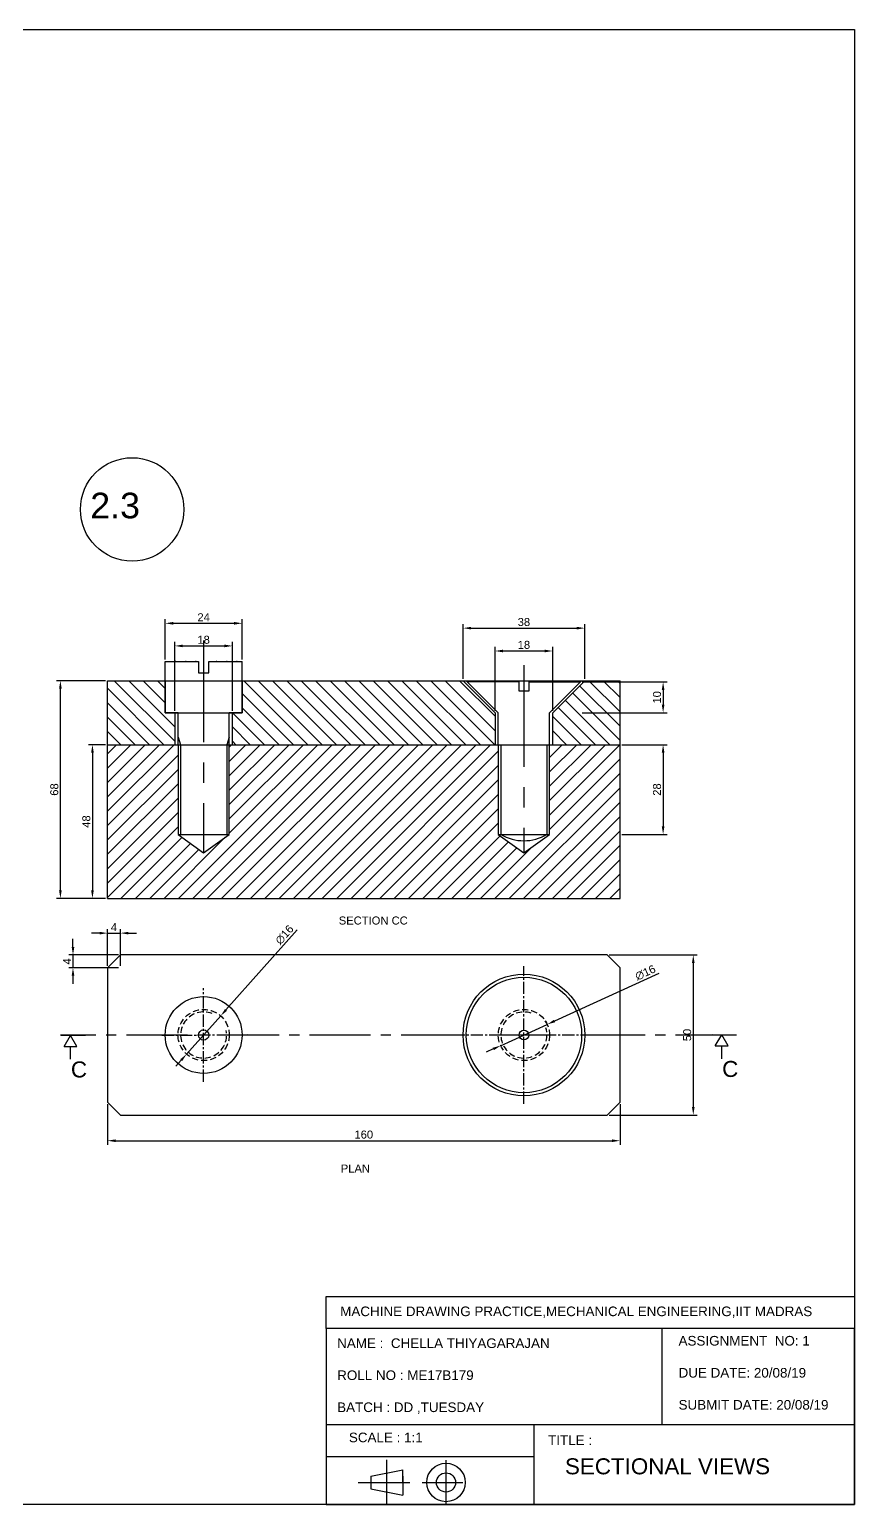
# Model space of a CAD drawing. Header units: millimetres. Extents: x 3067 to 6578, y 1382 to 1935.
# Drawn here: x 4952.1 to 5209.7, y 1474.3 to 1935 of the extents above; entities that cross this region are included whole.
import ezdxf

# ---------------------------------------------------------------- set-up
doc = ezdxf.new("R2010")
doc.units = ezdxf.units.MM
for name, pattern in [('CENTER', [50.8, 31.75, -6.35, 6.35, -6.35]), ('CENTER2', [28.575, 19.05, -3.175, 3.175, -3.175]), ('HIDDEN', [9.525, 6.35, -3.175])]:
    doc.linetypes.add(name, pattern=pattern)
doc.styles.get("Standard").update_dxf_attribs({"font": 'arial.ttf'})
doc.dimstyles.new('chella', dxfattribs={"dimtxt": 2.5, "dimasz": 2.5, "dimexe": 1.25, "dimexo": 0.625, "dimtad": 1, "dimdec": 0, "dimtxsty": 'Standard', "dimcen": 2.5, "dimclrd": 3, "dimclre": 3, "dimclrt": 4, "dimadec": 0, "dimazin": 0, "dimtfac": 1, "dimtdec": 0, "dimtmove": 0, "dimatfit": 3, "dimfxl": 1, "dimarcsym": 0})

# ---------------------------------------------------------------- blocks, each defined once
blk = doc.blocks.new('*D75')
at = {"color": 3, "lineweight": -2, "transparency": 16777216}
for p, q in [((4994.48, 1738.26), (4994.48, 1750.81)), ((5018.48, 1738.26), (5018.48, 1750.81)), ((4996.98, 1749.56), (5015.98, 1749.56))]:
    blk.add_line(p, q, dxfattribs=at)
at = {"color": 3, "transparency": 16777216}
for points in [[(4996.98, 1749.98), (4996.98, 1749.14), (4994.48, 1749.56)], [(5015.98, 1749.98), (5015.98, 1749.14), (5018.48, 1749.56)]]:
    blk.add_solid(points, dxfattribs=at)
at = {"layer": 'Defpoints', "color": 0, "transparency": 16777216}
for p in [(5018.48, 1749.56), (4994.48, 1737.64), (5018.48, 1737.64)]:
    blk.add_point(p, dxfattribs=at)
at = {"color": 4, "transparency": 16777216, "insert": (5006.48, 1751.44), "char_height": 2.5, "attachment_point": 5}
blk.add_mtext('24', dxfattribs=at)
blk = doc.blocks.new('*D76')
at = {"color": 3, "lineweight": -2, "transparency": 16777216}
for p, q in [((4997.48, 1722.26), (4997.48, 1743.75)), ((4999.98, 1742.5), (5012.98, 1742.5)), ((5015.48, 1722.26), (5015.48, 1743.75))]:
    blk.add_line(p, q, dxfattribs=at)
at = {"color": 3, "transparency": 16777216}
for points in [[(4999.98, 1742.91), (4999.98, 1742.08), (4997.48, 1742.5)], [(5012.98, 1742.91), (5012.98, 1742.08), (5015.48, 1742.5)]]:
    blk.add_solid(points, dxfattribs=at)
at = {"layer": 'Defpoints', "color": 0, "transparency": 16777216}
for p in [(5015.48, 1742.5), (4997.48, 1721.64), (5015.48, 1721.64)]:
    blk.add_point(p, dxfattribs=at)
at = {"color": 4, "transparency": 16777216, "insert": (5006.48, 1744.4), "char_height": 2.5, "attachment_point": 5}
blk.add_mtext('18', dxfattribs=at)
blk = doc.blocks.new('*D77')
at = {"color": 3, "lineweight": -2, "transparency": 16777216}
for p, q in [((4975.85, 1731.64), (4960.51, 1731.64)), ((4961.76, 1666.14), (4961.76, 1729.14)), ((4975.85, 1663.64), (4960.51, 1663.64))]:
    blk.add_line(p, q, dxfattribs=at)
at = {"color": 3, "transparency": 16777216}
for points in [[(4961.35, 1729.14), (4962.18, 1729.14), (4961.76, 1731.64)], [(4961.35, 1666.14), (4962.18, 1666.14), (4961.76, 1663.64)]]:
    blk.add_solid(points, dxfattribs=at)
at = {"layer": 'Defpoints', "color": 0, "transparency": 16777216}
for p in [(4961.76, 1731.64), (4976.48, 1731.64), (4976.48, 1663.64)]:
    blk.add_point(p, dxfattribs=at)
at = {"color": 4, "transparency": 16777216, "insert": (4959.86, 1697.64), "char_height": 2.5, "attachment_point": 5, "rotation": 90}
blk.add_mtext('68', dxfattribs=at)
blk = doc.blocks.new('*D78')
at = {"color": 3, "lineweight": -2, "transparency": 16777216}
for p, q in [((4975.85, 1711.64), (4970.51, 1711.64)), ((4971.76, 1709.14), (4971.76, 1666.14)), ((4975.85, 1663.64), (4970.51, 1663.64))]:
    blk.add_line(p, q, dxfattribs=at)
at = {"color": 3, "transparency": 16777216}
for points in [[(4971.35, 1709.14), (4972.18, 1709.14), (4971.76, 1711.64)], [(4971.35, 1666.14), (4972.18, 1666.14), (4971.76, 1663.64)]]:
    blk.add_solid(points, dxfattribs=at)
at = {"layer": 'Defpoints', "color": 0, "transparency": 16777216}
for p in [(4976.48, 1711.64), (4971.76, 1663.64), (4976.48, 1663.64)]:
    blk.add_point(p, dxfattribs=at)
at = {"color": 4, "transparency": 16777216, "insert": (4969.86, 1687.64), "char_height": 2.5, "attachment_point": 5, "rotation": 90}
blk.add_mtext('48', dxfattribs=at)
blk = doc.blocks.new('*D79')
at = {"color": 3, "lineweight": -2, "transparency": 16777216}
for p, q in [((5124.7, 1731.24), (5151.19, 1731.24)), ((5149.94, 1728.74), (5149.94, 1724.14)), ((5124.7, 1721.64), (5151.19, 1721.64))]:
    blk.add_line(p, q, dxfattribs=at)
at = {"color": 3, "transparency": 16777216}
for points in [[(5149.52, 1728.74), (5150.36, 1728.74), (5149.94, 1731.24)], [(5149.52, 1724.14), (5150.36, 1724.14), (5149.94, 1721.64)]]:
    blk.add_solid(points, dxfattribs=at)
at = {"layer": 'Defpoints', "color": 0, "transparency": 16777216}
for p in [(5124.08, 1731.24), (5124.08, 1721.64), (5149.94, 1721.64)]:
    blk.add_point(p, dxfattribs=at)
at = {"color": 4, "transparency": 16777216, "insert": (5148.04, 1726.44), "char_height": 2.5, "attachment_point": 5, "rotation": 90}
blk.add_mtext('10', dxfattribs=at)
blk = doc.blocks.new('*D80')
at = {"color": 3, "lineweight": -2, "transparency": 16777216}
for p, q in [((5137.1, 1711.64), (5151.19, 1711.64)), ((5149.94, 1709.14), (5149.94, 1686.14)), ((5137.1, 1683.64), (5151.19, 1683.64))]:
    blk.add_line(p, q, dxfattribs=at)
at = {"color": 3, "transparency": 16777216}
for points in [[(5149.52, 1709.14), (5150.36, 1709.14), (5149.94, 1711.64)], [(5149.52, 1686.14), (5150.36, 1686.14), (5149.94, 1683.64)]]:
    blk.add_solid(points, dxfattribs=at)
at = {"layer": 'Defpoints', "color": 0, "transparency": 16777216}
for p in [(5136.48, 1711.64), (5136.48, 1683.64), (5149.94, 1683.64)]:
    blk.add_point(p, dxfattribs=at)
at = {"color": 4, "transparency": 16777216, "insert": (5148.04, 1697.64), "char_height": 2.5, "attachment_point": 5, "rotation": 90}
blk.add_mtext('28', dxfattribs=at)
blk = doc.blocks.new('*D81')
at = {"color": 3, "lineweight": -2, "transparency": 16777216}
for p, q in [((5087.48, 1732.26), (5087.48, 1749.3)), ((5089.98, 1748.05), (5122.98, 1748.05)), ((5125.48, 1732.26), (5125.48, 1749.3))]:
    blk.add_line(p, q, dxfattribs=at)
at = {"color": 3, "transparency": 16777216}
for points in [[(5089.98, 1748.46), (5089.98, 1747.63), (5087.48, 1748.05)], [(5122.98, 1748.46), (5122.98, 1747.63), (5125.48, 1748.05)]]:
    blk.add_solid(points, dxfattribs=at)
at = {"layer": 'Defpoints', "color": 0, "transparency": 16777216}
for p in [(5125.48, 1748.05), (5087.48, 1731.64), (5125.48, 1731.64)]:
    blk.add_point(p, dxfattribs=at)
at = {"color": 4, "transparency": 16777216, "insert": (5106.48, 1749.95), "char_height": 2.5, "attachment_point": 5}
blk.add_mtext('38', dxfattribs=at)
blk = doc.blocks.new('*D82')
at = {"color": 3, "lineweight": -2, "transparency": 16777216}
for p, q in [((5097.48, 1722.26), (5097.48, 1742.16)), ((5115.48, 1722.26), (5115.48, 1742.16)), ((5099.98, 1740.91), (5112.98, 1740.91))]:
    blk.add_line(p, q, dxfattribs=at)
at = {"color": 3, "transparency": 16777216}
for points in [[(5099.98, 1741.33), (5099.98, 1740.49), (5097.48, 1740.91)], [(5112.98, 1741.33), (5112.98, 1740.49), (5115.48, 1740.91)]]:
    blk.add_solid(points, dxfattribs=at)
at = {"layer": 'Defpoints', "color": 0, "transparency": 16777216}
for p in [(5115.48, 1740.91), (5097.48, 1721.64), (5115.48, 1721.64)]:
    blk.add_point(p, dxfattribs=at)
at = {"color": 4, "transparency": 16777216, "insert": (5106.48, 1742.81), "char_height": 2.5, "attachment_point": 5}
blk.add_mtext('18', dxfattribs=at)
blk = doc.blocks.new('*D83')
at = {"color": 3, "lineweight": -2, "transparency": 16777216}
for p, q in [((5148.65, 1640.22), (5116.03, 1625.33)), ((5099.2, 1617.64), (5113.76, 1624.29)), ((5096.93, 1616.61), (5094.65, 1615.57))]:
    blk.add_line(p, q, dxfattribs=at)
blk.add_arc((5106.48, 1620.97), 8, 22.5526, 33.4862, dxfattribs=at)
at = {"color": 3, "transparency": 16777216}
for points in [[(5115.86, 1625.71), (5116.2, 1624.95), (5113.76, 1624.29)], [(5096.75, 1616.99), (5097.1, 1616.23), (5099.2, 1617.64)]]:
    blk.add_solid(points, dxfattribs=at)
at = {"layer": 'Defpoints', "color": 0, "transparency": 16777216}
for p in [(5113.76, 1624.29), (5099.2, 1617.64)]:
    blk.add_point(p, dxfattribs=at)
at = {"color": 4, "transparency": 16777216, "insert": (5144.4, 1640.44), "char_height": 2.5, "attachment_point": 5, "rotation": 24.5337}
blk.add_mtext('∅16', dxfattribs=at)
blk = doc.blocks.new('*D84')
at = {"color": 3, "lineweight": -2, "transparency": 16777216}
for p, q in [((5035.71, 1653.79), (5013.46, 1628.81)), ((5001.16, 1614.99), (5011.8, 1626.94)), ((4999.49, 1613.13), (4997.83, 1611.26))]:
    blk.add_line(p, q, dxfattribs=at)
at = {"color": 3, "transparency": 16777216}
for points in [[(5013.15, 1629.08), (5013.77, 1628.53), (5011.8, 1626.94)], [(4999.18, 1613.4), (4999.8, 1612.85), (5001.16, 1614.99)]]:
    blk.add_solid(points, dxfattribs=at)
at = {"layer": 'Defpoints', "color": 0, "transparency": 16777216}
for p in [(5011.8, 1626.94), (5001.16, 1614.99)]:
    blk.add_point(p, dxfattribs=at)
at = {"color": 4, "transparency": 16777216, "insert": (5031.73, 1652.28), "char_height": 2.5, "attachment_point": 5, "rotation": 48.3038}
blk.add_mtext('∅16', dxfattribs=at)
blk = doc.blocks.new('*D85')
at = {"color": 3, "lineweight": -2, "transparency": 16777216}
for p, q in [((4976.48, 1599.34), (4976.48, 1586.71)), ((5136.48, 1599.34), (5136.48, 1586.71)), ((4978.98, 1587.96), (5133.98, 1587.96))]:
    blk.add_line(p, q, dxfattribs=at)
at = {"color": 3, "transparency": 16777216}
for points in [[(4978.98, 1588.37), (4978.98, 1587.54), (4976.48, 1587.96)], [(5133.98, 1588.37), (5133.98, 1587.54), (5136.48, 1587.96)]]:
    blk.add_solid(points, dxfattribs=at)
at = {"layer": 'Defpoints', "color": 0, "transparency": 16777216}
for p in [(4976.48, 1599.97), (5136.48, 1599.97), (5136.48, 1587.96)]:
    blk.add_point(p, dxfattribs=at)
at = {"color": 4, "transparency": 16777216, "insert": (5056.48, 1589.86), "char_height": 2.5, "attachment_point": 5}
blk.add_mtext('160', dxfattribs=at)
blk = doc.blocks.new('*D86')
at = {"color": 3, "lineweight": -2, "transparency": 16777216}
for p, q in [((5133.1, 1645.97), (5160.61, 1645.97)), ((5159.36, 1643.47), (5159.36, 1598.47)), ((5133.1, 1595.97), (5160.61, 1595.97))]:
    blk.add_line(p, q, dxfattribs=at)
at = {"color": 3, "transparency": 16777216}
for points in [[(5158.94, 1643.47), (5159.77, 1643.47), (5159.36, 1645.97)], [(5158.94, 1598.47), (5159.77, 1598.47), (5159.36, 1595.97)]]:
    blk.add_solid(points, dxfattribs=at)
at = {"layer": 'Defpoints', "color": 0, "transparency": 16777216}
for p in [(5132.48, 1645.97), (5132.48, 1595.97), (5159.36, 1595.97)]:
    blk.add_point(p, dxfattribs=at)
at = {"color": 4, "transparency": 16777216, "insert": (5157.45, 1620.97), "char_height": 2.5, "attachment_point": 5, "rotation": 90}
blk.add_mtext('50', dxfattribs=at)
blk = doc.blocks.new('*D87')
at = {"color": 3, "lineweight": -2, "transparency": 16777216}
for p, q in [((4965.69, 1648.47), (4965.69, 1650.97)), ((4979.85, 1645.97), (4964.44, 1645.97)), ((4965.69, 1645.97), (4965.69, 1641.97)), ((4979.85, 1641.97), (4964.44, 1641.97)), ((4965.69, 1639.47), (4965.69, 1636.97))]:
    blk.add_line(p, q, dxfattribs=at)
at = {"color": 3, "transparency": 16777216}
for points in [[(4965.28, 1648.47), (4966.11, 1648.47), (4965.69, 1645.97)], [(4965.28, 1639.47), (4966.11, 1639.47), (4965.69, 1641.97)]]:
    blk.add_solid(points, dxfattribs=at)
at = {"layer": 'Defpoints', "color": 0, "transparency": 16777216}
for p in [(4980.48, 1645.97), (4965.69, 1641.97), (4980.48, 1641.97)]:
    blk.add_point(p, dxfattribs=at)
at = {"color": 4, "transparency": 16777216, "insert": (4963.82, 1643.97), "char_height": 2.5, "attachment_point": 5, "rotation": 90}
blk.add_mtext('4', dxfattribs=at)
blk = doc.blocks.new('*D88')
at = {"color": 3, "lineweight": -2, "transparency": 16777216}
for p, q in [((4976.48, 1642.59), (4976.48, 1654.04)), ((4980.48, 1642.59), (4980.48, 1654.04)), ((4973.98, 1652.79), (4971.48, 1652.79)), ((4976.48, 1652.79), (4980.48, 1652.79)), ((4982.98, 1652.79), (4985.48, 1652.79))]:
    blk.add_line(p, q, dxfattribs=at)
at = {"color": 3, "transparency": 16777216}
for points in [[(4973.98, 1653.2), (4973.98, 1652.37), (4976.48, 1652.79)], [(4982.98, 1653.2), (4982.98, 1652.37), (4980.48, 1652.79)]]:
    blk.add_solid(points, dxfattribs=at)
at = {"layer": 'Defpoints', "color": 0, "transparency": 16777216}
for p in [(4980.48, 1652.79), (4976.48, 1641.97), (4980.48, 1641.97)]:
    blk.add_point(p, dxfattribs=at)
at = {"color": 4, "transparency": 16777216, "insert": (4978.48, 1654.66), "char_height": 2.5, "attachment_point": 5}
blk.add_mtext('4', dxfattribs=at)
blk = doc.blocks.new('*U167')
at = {"color": 0, "linetype": 'CENTER2', "transparency": 16777216}
blk.add_line((116.41, 0), (-94.65, 0), dxfattribs=at)

msp = doc.modelspace()

# ---------------------------------------------------------------- hatches: boundary and pattern name
at = {"linetype": 'CENTER'}
h = msp.add_hatch(dxfattribs=at)
h.set_pattern_fill('ANSI31', color=3, angle=90)
h.set_pattern_definition([(135, (1740.325, -391.3124), (-2.245064, -2.245064), [])])
h.paths.add_polyline_path([(5018.48, 1731.64), (5018.48, 1721.64), (5015.48, 1721.64), (5015.48, 1711.64), (5097.48, 1711.64), (5097.48, 1721.64), (5087.48, 1731.64)])
h.paths.add_polyline_path([(4976.48, 1711.64), (4997.48, 1711.64), (4997.48, 1721.64), (4994.48, 1721.64), (4994.48, 1731.64), (4976.48, 1731.64)])
h.paths.add_polyline_path([(5136.48, 1711.64), (5136.48, 1731.64), (5125.48, 1731.64), (5115.48, 1721.64), (5115.48, 1711.64)])
h = msp.add_hatch(dxfattribs=at)
h.set_pattern_fill('ANSI31', color=3)
h.set_pattern_definition([(45, (1740.325, -391.3124), (-2.245064, 2.245064), [])])
h.paths.add_polyline_path([(5136.48, 1663.64), (5136.48, 1711.64), (5114.48, 1711.64), (5114.48, 1683.64), (5106.48, 1677.83), (5098.48, 1683.64), (5098.48, 1711.64), (5014.48, 1711.64), (5014.48, 1683.64), (5006.48, 1677.83), (4998.48, 1683.64), (4998.48, 1711.64), (4976.48, 1711.64), (4976.48, 1663.64)])

# ---------------------------------------------------------------- linework, layer by layer
at = {"color": 1, "linetype": 'CENTER'}
for p, q in [((5006.48, 1744.19), (5006.48, 1677.83)), ((5106.48, 1736.44), (5106.48, 1677.83))]:
    msp.add_line(p, q, dxfattribs=at)
at = {"color": 4}
for p, q in [((4994.48, 1737.64), (5004.88, 1737.64)), ((4994.48, 1731.64), (4994.48, 1737.64)), ((5004.88, 1737.64), (5004.88, 1734.14)), ((5008.08, 1737.64), (5018.48, 1737.64)), ((5008.08, 1734.14), (5008.08, 1737.64)), ((5018.48, 1731.64), (5018.48, 1737.64)), ((5004.88, 1734.14), (5008.08, 1734.14)), ((4976.48, 1663.64), (4976.48, 1731.64)), ((4976.48, 1731.64), (5136.48, 1731.64)), ((4994.48, 1731.64), (4994.48, 1721.64)), ((4994.48, 1721.64), (4994.48, 1731.64)), ((5018.48, 1721.64), (5018.48, 1731.64)), ((5018.48, 1731.64), (5018.48, 1721.64)), ((5097.48, 1721.64), (5087.48, 1731.64)), ((5098.48, 1721.64), (5088.48, 1731.64)), ((5104.88, 1731.24), (5088.88, 1731.24)), ((5104.88, 1731.64), (5104.88, 1728.44)), ((5104.88, 1728.44), (5108.08, 1728.44)), ((5108.08, 1728.44), (5108.08, 1731.64)), ((5108.08, 1731.24), (5124.08, 1731.24)), ((5114.48, 1721.64), (5124.48, 1731.64)), ((5115.48, 1721.64), (5125.48, 1731.64)), ((5136.48, 1663.64), (5136.48, 1731.64)), ((4994.48, 1721.64), (5018.48, 1721.64)), ((4998.48, 1721.64), (4994.48, 1721.64)), ((4997.48, 1721.64), (4997.48, 1711.64)), ((4997.48, 1721.64), (5015.48, 1721.64)), ((4998.48, 1721.64), (5014.48, 1721.64)), ((4998.48, 1711.64), (4998.48, 1721.64)), ((5018.48, 1721.64), (5014.48, 1721.64)), ((5014.48, 1711.64), (5014.48, 1721.64)), ((5015.48, 1711.64), (5015.48, 1721.64)), ((5097.48, 1721.64), (5097.48, 1711.64)), ((5098.48, 1711.64), (5098.48, 1721.64)), ((5114.48, 1711.64), (5114.48, 1721.64)), ((5115.48, 1711.64), (5115.48, 1721.64)), ((4998.48, 1713.99), (4999.28, 1711.64)), ((5014.48, 1713.99), (5013.68, 1711.64)), ((4976.48, 1711.64), (5136.48, 1711.64)), ((4997.48, 1711.64), (5015.48, 1711.64)), ((4998.48, 1711.64), (4998.48, 1683.64)), ((4999.28, 1711.64), (4999.28, 1683.64)), ((5013.68, 1711.64), (5013.68, 1683.64)), ((5014.48, 1683.64), (5014.48, 1711.64)), ((5097.48, 1711.64), (5115.48, 1711.64)), ((5098.48, 1711.64), (5098.48, 1683.64)), ((5099.28, 1711.64), (5099.28, 1683.64)), ((5113.68, 1711.64), (5113.68, 1683.64)), ((5114.48, 1683.64), (5114.48, 1711.64)), ((4998.48, 1683.64), (5014.48, 1683.64)), ((4998.48, 1683.64), (5006.48, 1677.83)), ((5006.48, 1677.83), (5014.48, 1683.64)), ((5098.48, 1683.64), (5114.48, 1683.64)), ((5098.48, 1683.64), (5106.48, 1677.83)), ((5106.48, 1677.83), (5114.48, 1683.64)), ((4976.48, 1663.64), (5136.48, 1663.64)), ((4980.48, 1645.97), (4976.48, 1641.97)), ((5132.48, 1645.97), (4980.48, 1645.97)), ((5136.48, 1641.97), (5132.48, 1645.97)), ((4976.48, 1641.97), (4976.48, 1599.97)), ((5136.48, 1599.97), (5136.48, 1641.97)), ((4976.48, 1599.97), (4980.48, 1595.97)), ((5132.48, 1595.97), (5136.48, 1599.97)), ((4980.48, 1595.97), (5132.48, 1595.97)), ((5209.69, 1499.33), (5209.69, 1529.33)), ((5209.69, 1474.33), (5209.69, 1499.33)), ((5044.69, 1474.33), (5109.69, 1474.33)), ((5109.69, 1474.33), (5209.69, 1474.33))]:
    msp.add_line(p, q, dxfattribs=at)
at = {"color": 1, "linetype": 'CENTER2', "ltscale": 0.2}
for p, q in [((5106.48, 1599.49), (5106.48, 1642.45)), ((5006.48, 1606.39), (5006.44, 1635.58)), ((5020.08, 1620.99), (4993.21, 1620.78)), ((5127.99, 1620.97), (5084.48, 1620.97))]:
    msp.add_line(p, q, dxfattribs=at)
at = {"color": 6}
for p, q in [((4969.55, 1620.8), (4961.88, 1620.82)), ((4962.9, 1617.4), (4964.9, 1620.86)), ((4962.9, 1617.4), (4966.9, 1617.4)), ((4964.8, 1617.46), (4964.8, 1613.39)), ((5172.89, 1620.97), (5165.21, 1620.98)), ((5166.23, 1617.56), (5168.23, 1621.02)), ((5166.23, 1617.56), (5170.23, 1617.56)), ((5168.13, 1617.62), (5168.13, 1613.56)), ((5044.69, 1539.33), (5209.69, 1539.33)), ((5044.69, 1529.33), (5044.69, 1539.33)), ((5209.69, 1529.33), (5044.69, 1529.33)), ((5044.69, 1529.33), (5044.69, 1499.33)), ((5149.69, 1499.33), (5149.69, 1529.33)), ((5044.69, 1499.33), (5209.69, 1499.33)), ((5044.69, 1499.33), (5044.69, 1489.33)), ((5109.69, 1489.33), (5109.69, 1499.33)), ((5044.69, 1489.33), (5109.69, 1489.33)), ((5044.69, 1489.33), (5044.69, 1474.33)), ((5109.69, 1474.33), (5109.69, 1489.33))]:
    msp.add_line(p, q, dxfattribs=at)
for p, q in [((4966.9, 1617.4), (4964.9, 1620.86)), ((5170.23, 1617.56), (5168.23, 1621.02))]:
    msp.add_line(p, q)
at = {"color": 4, "ltscale": 2}
msp.add_line((5209.69, 1539.33), (5209.69, 1529.33), dxfattribs=at)
at = {"color": 4, "linetype": 'CENTER', "ltscale": 2}
for p, q in [((5063.53, 1488.32), (5063.53, 1474.33)), ((5082.15, 1488.18), (5082.15, 1474.61)), ((5054.77, 1481.21), (5070.81, 1481.21))]:
    msp.add_line(p, q, dxfattribs=at)
at = {"color": 4, "ltscale": 0.2}
for p, q in [((5058.67, 1483.21), (5068.67, 1485.21)), ((5068.67, 1481.21), (5068.67, 1485.21)), ((5058.67, 1483.21), (5058.67, 1479.21)), ((5058.67, 1479.21), (5068.67, 1477.21)), ((5068.67, 1483.21), (5068.67, 1479.21)), ((5068.67, 1481.21), (5068.67, 1477.21)), ((5082.15, 1481.21), (5082.15, 1481.21))]:
    msp.add_line(p, q, dxfattribs=at)
at = {"color": 4, "linetype": 'HIDDEN', "ltscale": 2}
msp.add_line((5074.67, 1481.21), (5089.74, 1481.21), dxfattribs=at)
at = {"color": 6}
msp.add_lwpolyline([(5209.69, 1474.33), (4520.34, 1474.33), (4520.34, 1935.03), (5209.69, 1935.03)], close=True, dxfattribs=at)
at = {"color": 4, "lineweight": 25}
msp.add_circle((4984.15, 1785.14), 16.14, dxfattribs=at)
at = {"color": 4}
for centre, radius in [((5106.48, 1620.97), 19), ((5006.48, 1620.97), 12), ((5006.48, 1620.97), 1.6), ((5106.48, 1620.97), 1.5)]:
    msp.add_circle(centre, radius, dxfattribs=at)
at = {"color": 4, "ltscale": 0.2}
for centre, radius in [((5106.49, 1620.97), 18.02), ((5082.15, 1481.21), 6), ((5082.15, 1481.21), 3)]:
    msp.add_circle(centre, radius, dxfattribs=at)
at = {"color": 4, "linetype": 'HIDDEN', "ltscale": 0.3}
for centre in [(5006.48, 1620.97), (5106.48, 1620.97)]:
    msp.add_circle(centre, 8, dxfattribs=at)
at = {"color": 4}
msp.add_arc((5106.48, 1695.6), 13.96, 238.9518, 301.0482, dxfattribs=at)
at = {"color": 4, "linetype": 'HIDDEN', "ltscale": 0.3}
for centre, start, end in [((5006.48, 1620.97), 68.6527, 11.2199), ((5106.48, 1620.97), 71.546, 18.0764)]:
    msp.add_arc(centre, 7.2, start, end, dxfattribs=at)
at = {"color": 4}
for p in [(4997.68, 1737.64), (5000.88, 1737.64), (5004.08, 1737.64), (5010.48, 1737.64), (5013.68, 1737.64), (5016.88, 1737.64)]:
    msp.add_point(p, dxfattribs=at)
at = {"color": 6}
for points in [[(4962.9, 1617.4), (4966.9, 1617.4), (4964.9, 1620.86), (4962.9, 1617.4)], [(5166.23, 1617.56), (5170.23, 1617.56), (5168.23, 1621.02), (5166.23, 1617.56)]]:
    msp.add_solid(points, dxfattribs=at)

# ---------------------------------------------------------------- block references
at = {"color": 1, "linetype": 'CENTER2'}
msp.add_blockref('*U167', (5056.48, 1620.97), dxfattribs=at)

# ---------------------------------------------------------------- texts
at = {"color": 4, "linetype": 'ByBlock', "ltscale": 0.2}
msp.add_text('2.3', height=8, dxfattribs=at).set_placement((4971.08, 1782.35))
at = {"color": 4}
for s, p in [('SECTION CC', (5048.67, 1655.48)), ('PLAN', (5049.3, 1578.02))]:
    msp.add_text(s, height=2.5, dxfattribs=at).set_placement(p)
at = {"color": 6}
for p in [(4965.04, 1607.71), (5168.37, 1607.87)]:
    msp.add_text('C', height=5, dxfattribs=at).set_placement(p)
at = {"color": 4, "attachment_point": 1}
for s, width, heights, insert, char_height in [('MACHINE DRAWING PRACTICE,MECHANICAL ENGINEERING,IIT MADRAS', 164.3264, [7.38], (5049.12, 1536.16), 3), ('NAME :  CHELLA THIYAGARAJAN\\P\\PROLL NO : ME17B179\\P\\PBATCH : DD ,TUESDAY', 99.4536, [0], (5048.17, 1526.21), 3), ('ASSIGNMENT  NO: 1\\P\\PDUE DATE: 20/08/19\\P\\PSUBMIT DATE: 20/08/19', 75.9758, [0], (5154.76, 1526.98), 3), ('SCALE : 1:1', 57.1733, [0], (5051.83, 1496.78), 3), ('TITLE : ', 48.327, [0], (5114.02, 1495.91), 3), (' SECTIONAL VIEWS ', 87.1079, [0], (5117.36, 1488.76), 5)]:
    msp.add_mtext_dynamic_manual_height_columns(s, width=width, gutter_width=1, heights=heights, dxfattribs=dict(at, insert=insert, char_height=char_height))

# ---------------------------------------------------------------- dimensions: what is measured, and where the dimension line sits
at = {"color": 4}
for base, p1, p2, picture, middle in [((5018.48, 1749.56), (4994.48, 1737.64), (5018.48, 1737.64), '*D75', (5006.48, 1751.44)), ((5125.48, 1748.05), (5087.48, 1731.64), (5125.48, 1731.64), '*D81', (5106.48, 1749.95)), ((5015.48, 1742.5), (4997.48, 1721.64), (5015.48, 1721.64), '*D76', (5006.48, 1744.4)), ((5115.48, 1740.91), (5097.48, 1721.64), (5115.48, 1721.64), '*D82', (5106.48, 1742.81)), ((4980.48, 1652.79), (4976.48, 1641.97), (4980.48, 1641.97), '*D88', (4978.48, 1654.66)), ((5136.48, 1587.96), (4976.48, 1599.97), (5136.48, 1599.97), '*D85', (5056.48, 1589.86))]:
    dim = msp.add_linear_dim(base=base, p1=p1, p2=p2, dimstyle='chella', dxfattribs=at)
    dim.commit()
    dim.dimension.update_dxf_attribs({"geometry": picture, "text_midpoint": middle})
for base, p1, p2, picture, middle in [((4961.76, 1731.64), (4976.48, 1663.64), (4976.48, 1731.64), '*D77', (4959.86, 1697.64)), ((5149.94, 1721.64), (5124.08, 1731.24), (5124.08, 1721.64), '*D79', (5148.04, 1726.44)), ((4971.76, 1663.64), (4976.48, 1711.64), (4976.48, 1663.64), '*D78', (4969.86, 1687.64)), ((5149.94, 1683.64), (5136.48, 1711.64), (5136.48, 1683.64), '*D80', (5148.04, 1697.64)), ((4965.69, 1641.97), (4980.48, 1645.97), (4980.48, 1641.97), '*D87', (4963.82, 1643.97)), ((5159.36, 1595.97), (5132.48, 1645.97), (5132.48, 1595.97), '*D86', (5157.45, 1620.97))]:
    dim = msp.add_linear_dim(base=base, p1=p1, p2=p2, angle=90, dimstyle='chella', dxfattribs=at)
    dim.commit()
    dim.dimension.update_dxf_attribs({"geometry": picture, "text_midpoint": middle})
for p1, p2, picture, middle in [((5001.16, 1614.99), (5011.8, 1626.94), '*D84', (5033.2, 1650.97)), ((5099.2, 1617.64), (5113.76, 1624.29), '*D83', (5145.21, 1638.65))]:
    dim = msp.add_diameter_dim_2p(p1=p1, p2=p2, dimstyle='chella', dxfattribs=at)
    dim.commit()
    dim.dimension.update_dxf_attribs({"geometry": picture, "text_midpoint": middle, "dimtype": 163})

doc.saveas('drawing.dxf')
